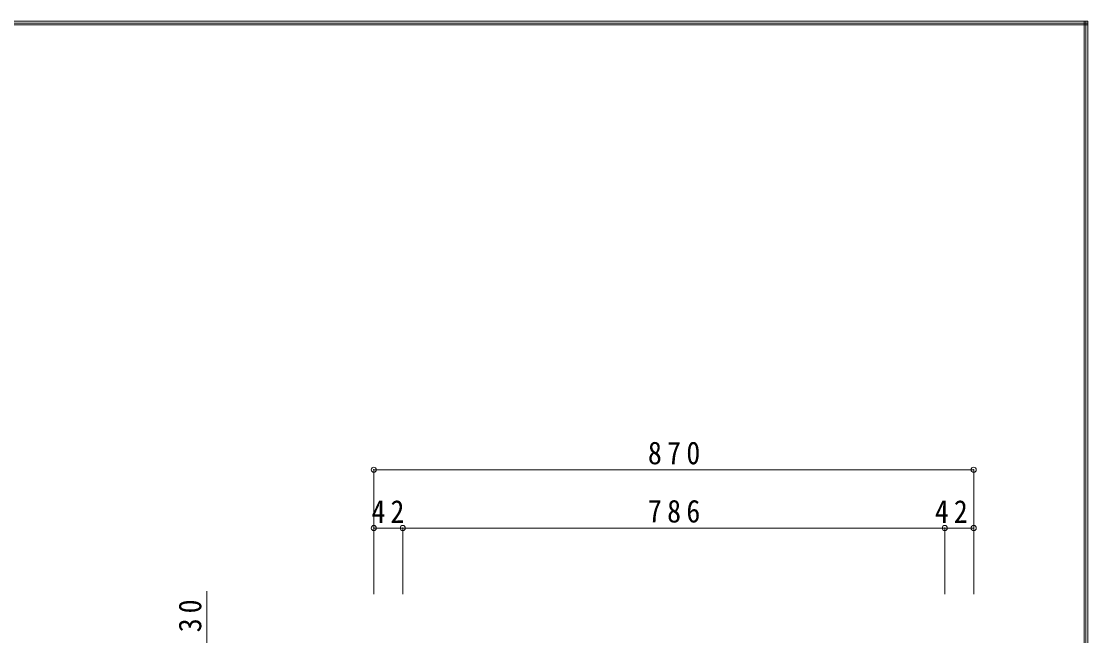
# Model space of a CAD drawing. Units: millimetres at full size, sheet at 1:15. Extents: x -3000 to 2850, y -2151 to 2088.
# Drawn here: x 1303 to 2850, y 1196 to 2088 of the extents above; entities that cross this region are included whole.
import ezdxf

# ---------------------------------------------------------------- set-up
doc = ezdxf.new("R2010")
doc.units = ezdxf.units.MM
doc.header["$LTSCALE"] = 15
doc.header["$PDMODE"] = 32
doc.header["$PDSIZE"] = 7.5
doc.layers.add('0-B_寸法', color=7, linetype='Continuous', lineweight=9)
doc.layers.add('F-1_枠', color=6, linetype='Continuous', lineweight=9)
doc.styles.add('ＭＳ ゴシック', font='')
doc.styles.get('ＭＳ ゴシック').set_extended_font_data('MS Gothic')

msp = doc.modelspace()

# ---------------------------------------------------------------- linework, layer by layer
at = {"layer": '0-B_寸法', "color": 3}
for p, q in [((2684.72, 1436.76), (1814.72, 1436.76)), ((1814.72, 1436.76), (1814.72, 1352.3)), ((2684.72, 1436.76), (2684.72, 1352.3)), ((2684.72, 1436.76), (2684.72, 1352.3)), ((1814.72, 1352.3), (1814.72, 1256.54)), ((1814.72, 1352.3), (1856.72, 1352.3)), ((1856.72, 1352.3), (1856.72, 1256.54)), ((1856.72, 1352.3), (2642.72, 1352.3)), ((2642.72, 1352.3), (2642.72, 1256.54)), ((2642.72, 1352.3), (2684.72, 1352.3)), ((2684.72, 1352.3), (2684.72, 1256.54)), ((1572.53, 1156.12), (1572.53, 1260.64))]:
    msp.add_line(p, q, dxfattribs=at)
for p in [(1814.72, 1436.76), (2684.72, 1436.76), (1814.72, 1352.3), (1856.72, 1352.3), (2642.72, 1352.3), (2684.72, 1352.3)]:
    msp.add_point(p, dxfattribs=at)
at = {"layer": 'F-1_枠'}
for p, q in [((-3000, 2087.5), (2850, 2087.5)), ((-3000, 2085), (2850, 2085)), ((-3000, 2082.5), (2850, 2082.5)), ((2845, 2087.5), (2845, -2102.5)), ((2847.5, 2087.5), (2847.5, -2102.5)), ((2850, 2087.5), (2850, -2102.5))]:
    msp.add_line(p, q, dxfattribs=at)

# ---------------------------------------------------------------- texts
at = {"layer": '0-B_寸法', "char_height": 32.99, "attachment_point": 7, "style": 'ＭＳ ゴシック'}
for s, insert in [('\\T1.38;\\W0.9;870', (2212.22, 1444.26)), ('\\T1.36;\\W0.9;42', (1811.34, 1359.8)), ('\\T1.38;\\W0.9;786', (2212.22, 1359.8)), ('\\T1.36;\\W0.9;42', (2628.37, 1359.8))]:
    msp.add_mtext(s, dxfattribs=dict(at, insert=insert))
at = {"layer": '0-B_寸法', "insert": (1565.03, 1201.02), "char_height": 32.99, "attachment_point": 7, "rotation": 90, "style": 'ＭＳ ゴシック'}
msp.add_mtext('\\T1.36;\\W0.9;30', dxfattribs=at)

doc.saveas('drawing.dxf')
